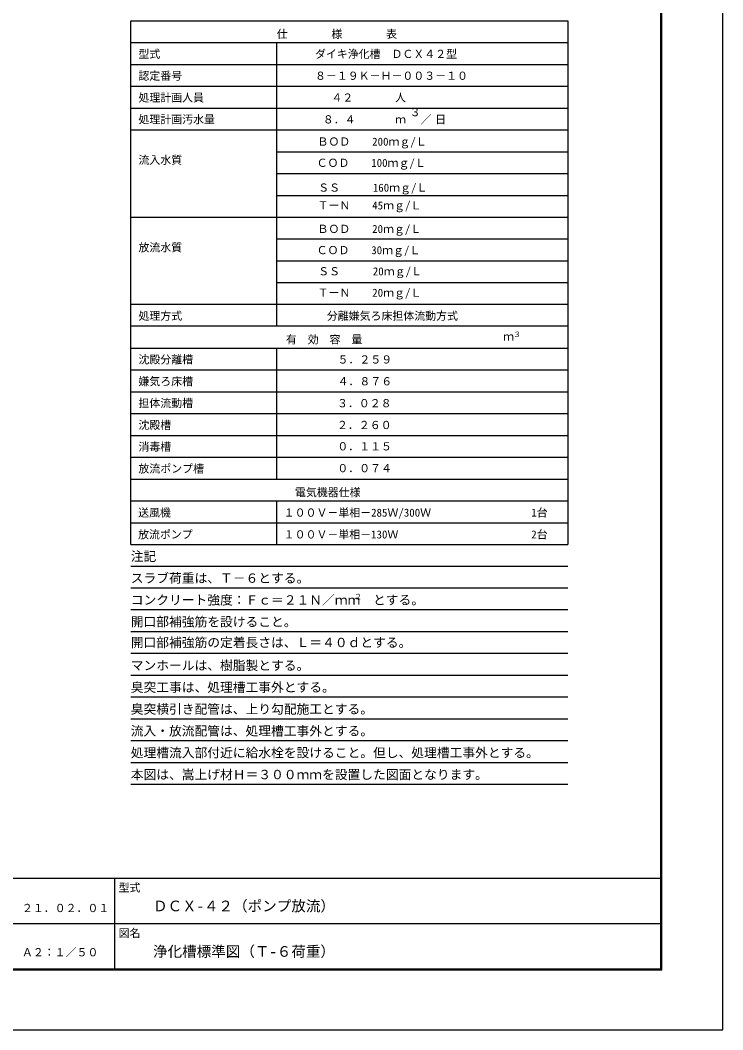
# Model space of a CAD drawing. Units: millimetres, scale not verified. Extents: x -14850 to 14850, y -10500 to 10500.
# Drawn here: x 5202 to 14850, y -10500 to 3379 of the extents above; entities that cross this region are included whole.
import ezdxf
from ezdxf.enums import TextEntityAlignment as Align

# ---------------------------------------------------------------- set-up
doc = ezdxf.new("R2010")
doc.units = ezdxf.units.MM
doc.header["$LTSCALE"] = 50
for name, color, linetype, lineweight in [('0-1_空気管', 4, 'Continuous', 25), ('0-2_躯体', 3, 'Continuous', 25), ('0-4_水管', 3, 'Continuous', 25), ('0-8_図面枠', 7, 'Continuous', 25), ('0-9_Axis_waku', 7, 'Continuous', 25)]:
    doc.layers.add(name, color=color, linetype=linetype, lineweight=lineweight)
doc.styles.add('ＭＳ ゴシック', font='')
doc.styles.get('ＭＳ ゴシック').set_extended_font_data('MS Gothic')

msp = doc.modelspace()

# ---------------------------------------------------------------- linework, layer by layer
at = {"layer": '0-2_躯体'}
for p, q in [((6719.86, 3371.18), (12719.87, 3371.18)), ((6719.86, -3828.84), (6719.86, 3371.18)), ((12719.87, 3371.18), (12719.87, -3828.84)), ((6719.86, 3071.18), (12719.87, 3071.18)), ((8719.86, 3071.18), (8719.86, -828.85)), ((6719.86, 2771.17), (12719.87, 2771.17)), ((6719.86, 2471.18), (12719.87, 2471.18)), ((6719.86, 2171.18), (12719.87, 2171.18)), ((6719.86, 1871.18), (12719.87, 1871.18)), ((8719.86, 1571.18), (12719.87, 1571.18)), ((8719.86, 1271.17), (12719.87, 1271.17)), ((8719.86, 971.17), (12719.87, 971.17)), ((6719.86, 671.17), (12719.87, 671.17)), ((8719.86, 371.16), (12719.87, 371.16)), ((8719.86, 71.16), (12719.87, 71.16)), ((8719.86, -228.84), (12719.87, -228.84)), ((12719.87, -528.85), (6719.86, -528.85)), ((12719.87, -828.85), (6719.86, -828.85)), ((6719.86, -1128.85), (12719.87, -1128.85)), ((8719.86, -1128.85), (8719.86, -2928.84)), ((6719.86, -1428.85), (12719.87, -1428.85)), ((6719.86, -1728.84), (12719.87, -1728.84)), ((6719.86, -2028.84), (12719.87, -2028.84)), ((6719.86, -2328.84), (12719.87, -2328.84)), ((6719.86, -2628.84), (12719.87, -2628.84)), ((6719.86, -2928.84), (12719.87, -2928.84)), ((6719.86, -3228.84), (12719.87, -3228.84)), ((8719.86, -3228.84), (8719.86, -3828.84)), ((6719.86, -3528.84), (12719.87, -3528.84)), ((6719.86, -3828.84), (12719.87, -3828.84))]:
    msp.add_line(p, q, dxfattribs=at)
at = {"layer": '0-4_水管'}
for p, q in [((12719.87, -4128.84), (6719.86, -4128.84)), ((12719.87, -4428.85), (6719.86, -4428.85)), ((12719.87, -4728.85), (6719.86, -4728.85)), ((12719.87, -5028.85), (6719.86, -5028.85)), ((12719.87, -5328.85), (6719.86, -5328.85)), ((12719.87, -5328.85), (6719.86, -5328.85)), ((12719.87, -5628.86), (6719.86, -5628.86)), ((12719.87, -5928.86), (6719.86, -5928.86)), ((12719.87, -6228.86), (6719.86, -6228.86)), ((12719.87, -6528.86), (6719.86, -6528.86)), ((12719.87, -6828.86), (6719.86, -6828.86)), ((12719.87, -7128.87), (6719.86, -7128.87))]:
    msp.add_line(p, q, dxfattribs=at)
at = {"layer": '0-8_図面枠'}
msp.add_lwpolyline([(-14850, -10500), (14850, -10500), (14850, 10500), (-14850, 10500)], close=True, dxfattribs=at)
at = {"layer": '0-9_Axis_waku'}
for p, q in [((14000, -9665), (14000, 9615)), ((14001, -9666.01), (14001, 9616)), ((14002, -9667.01), (14002, 9617)), ((14003, -9668.01), (14003, 9618)), ((14004, -9669.01), (14004, 9619)), ((14005, -9670.01), (14005, 9620)), ((14006, -9671.01), (14006, 9621)), ((14007, -9672.01), (14007, 9622)), ((14008, -9673.01), (14008, 9623)), ((14009, -9674.01), (14009, 9624)), ((14010, -9675.01), (14010, 9625)), ((14011, -9676.01), (14011, 9626)), ((14012, -9677.01), (14012, 9627)), ((14013, -9678.01), (14013, 9628)), ((14014, -9679.01), (14014, 9629)), ((-12950, -8415), (14000, -8415)), ((6499.99, -9665), (6499.99, -8415)), ((399.99, -9040), (13999.99, -9040)), ((14014, -9679.01), (-12964, -9679.01)), ((14013, -9678.01), (-12963, -9678.01)), ((14012, -9677.01), (-12962, -9677.01)), ((14011, -9676.01), (-12961, -9676.01)), ((14010, -9675.01), (-12960, -9675.01)), ((14009, -9674.01), (-12959, -9674.01)), ((14008, -9673.01), (-12958, -9673.01)), ((14007, -9672.01), (-12957, -9672.01)), ((14006, -9671.01), (-12956, -9671.01)), ((14005, -9670.01), (-12955, -9670.01)), ((14004, -9669.01), (-12954, -9669.01)), ((14003, -9668.01), (-12953, -9668.01)), ((14002, -9667.01), (-12952, -9667.01)), ((14001, -9666.01), (-12951, -9666.01)), ((-12950, -9665), (14000, -9665))]:
    msp.add_line(p, q, dxfattribs=at)

# ---------------------------------------------------------------- texts
at = {"layer": '0-1_空気管', "style": 'ＭＳ ゴシック'}
for s, p in [('放流ポンプ槽', (6824.87, -2873.85)), ('０．０７４', (9556.27, -2868.29))]:
    msp.add_text(s, height=110, dxfattribs=at).set_placement(p, align=Align.BOTTOM_LEFT)
at = {"layer": '0-2_躯体', "color": 4, "style": 'ＭＳ ゴシック'}
for s, height, p in [('仕\u3000\u3000\u3000\u3000様\u3000\u3000\u3000\u3000表', 110, (8724.86, 3101.18)), ('型式', 110, (6824.87, 2826.17)), ('ダイキ浄化槽\u3000ＤＣＸ４２型', 110, (9249.86, 2826.17)), ('認定番号', 110, (6824.87, 2526.17)), ('８－１９Ｋ－Ｈ－００３－１０', 110, (9249.86, 2526.17)), ('処理計画人員\u3000', 110, (6824.87, 2226.18)), ('４２', 110, (9474.87, 2226.18)), ('人', 110, (10349.87, 2226.18)), ('処理計画汚水量', 110, (6824.87, 1926.18)), ('３', 110, (10549.87, 2026.18)), ('／', 110, (10699.87, 1926.18)), ('８．４', 110, (9357.51, 1926.18)), ('ｍ', 110, (10349.87, 1926.18)), ('日', 110, (10899.87, 1926.18)), ('ＢＯＤ\u3000\u3000200ｍｇ/Ｌ', 110, (9284.29, 1621.19)), ('流入水質', 110, (6824.87, 1369.22)), ('ＣＯＤ\u3000\u3000100ｍｇ/Ｌ', 110, (9271.87, 1329.3)), ('ＳＳ\u3000\u3000\u3000160ｍｇ/Ｌ', 110, (9293.36, 988.47)), ('ＴーＮ\u3000\u300045ｍｇ/Ｌ', 110, (9285.69, 744.37)), ('ＢＯＤ\u3000\u300020ｍｇ/Ｌ', 110, (9284.29, 421.18)), ('放流水質', 110, (6824.87, 166.5)), ('ＣＯＤ\u3000\u300030ｍｇ/Ｌ', 110, (9271.87, 129.28)), ('ＳＳ\u3000\u3000\u300020ｍｇ/Ｌ', 110, (9293.36, -161.86)), ('ＴーＮ\u3000\u300020ｍｇ/Ｌ', 110, (9285.69, -455.64)), ('処理方式\u3000\u3000\u3000', 110, (6824.87, -773.84)), ('分離嫌気ろ床担体流動方式', 110, (9412.94, -773.84)), ('有\u3000効\u3000容\u3000量', 110, (8849.87, -1098.84)), ('ｍ', 110, (11833.27, -1057.56)), ('３', 73.31, (11974.86, -998.85)), ('沈殿分離槽', 110, (6824.87, -1373.85)), ('５．２５９ ', 110, (9559.77, -1373.85)), ('嫌気ろ床槽', 110, (6824.87, -1673.85)), ('４．８７６', 110, (9559.77, -1673.84)), ('担体流動槽', 110, (6824.87, -1973.86)), ('３．０２８', 110, (9551.66, -1975.06)), ('沈殿槽', 110, (6824.87, -2273.85)), ('２．２６０', 110, (9551.66, -2275.06)), ('消毒槽', 110, (6824.87, -2573.85)), ('０．１１５', 110, (9556.27, -2568.29)), ('電気機器仕様', 110, (8974.87, -3198.85)), ('送風機', 110, (6819.87, -3478.84)), ('１００Ｖ－単相－285Ｗ/300Ｗ', 110, (8819.87, -3478.84)), ('1台', 110, (12219.87, -3478.84)), ('放流ポンプ', 110, (6819.87, -3778.84)), ('１００Ｖ－単相－130Ｗ', 110, (8819.87, -3778.84)), ('2台', 110, (12219.87, -3778.84))]:
    msp.add_text(s, height=height, dxfattribs=at).set_placement(p, align=Align.BOTTOM_LEFT)
at = {"layer": '0-4_水管', "color": 4, "style": 'ＭＳ ゴシック'}
for s, height, p in [('注記', 128.4, (6719.86, -4093.52)), ('スラブ荷重は、Ｔ－６とする。', 128.4, (6719.86, -4393.52)), ('コンクリート強度：Ｆｃ＝２１Ｎ／ｍｍ\u3000とする。', 128.4, (6719.86, -4693.52)), ('２', 73.31, (9791.91, -4603.31)), ('開口部補強筋を設けること。', 128.4, (6719.86, -4993.53)), ('開口部補強筋の定着長さは、Ｌ＝４０ｄとする。', 128.4, (6719.86, -5278.18)), ('マンホールは、樹脂製とする。', 128.4, (6719.86, -5593.53)), ('臭突工事は、処理槽工事外とする。', 128.4, (6719.86, -5893.53)), ('臭突横引き配管は、上り勾配施工とする。', 128.4, (6719.86, -6193.54)), ('流入・放流配管は、処理槽工事外とする。', 128.4, (6719.86, -6493.54)), ('処理槽流入部付近に給水栓を設けること。但し、処理槽工事外とする。', 128.4, (6719.86, -6793.54)), ('本図は、嵩上げ材Ｈ＝３００ｍｍを設置した図面となります。', 128.4, (6719.86, -7093.54))]:
    msp.add_text(s, height=height, dxfattribs=at).set_placement(p, align=Align.BOTTOM_LEFT)
at = {"layer": '0-9_Axis_waku', "style": 'ＭＳ ゴシック'}
for s, height, p in [('型式', 110, (6552.45, -8633.97)), ('ＤＣＸ-４２（ポンプ放流）', 146.6, (7024.99, -8915)), ('２１．０２．０１', 110, (5224.99, -8915)), ('図名', 110, (6552.45, -9258.97)), ('Ａ２：１／５０', 110, (5224.99, -9522.9)), ('浄化槽標準図（Ｔ-６荷重）', 146.6, (7024.99, -9540))]:
    msp.add_text(s, height=height, dxfattribs=at).set_placement(p, align=Align.BOTTOM_LEFT)

doc.saveas('drawing.dxf')
